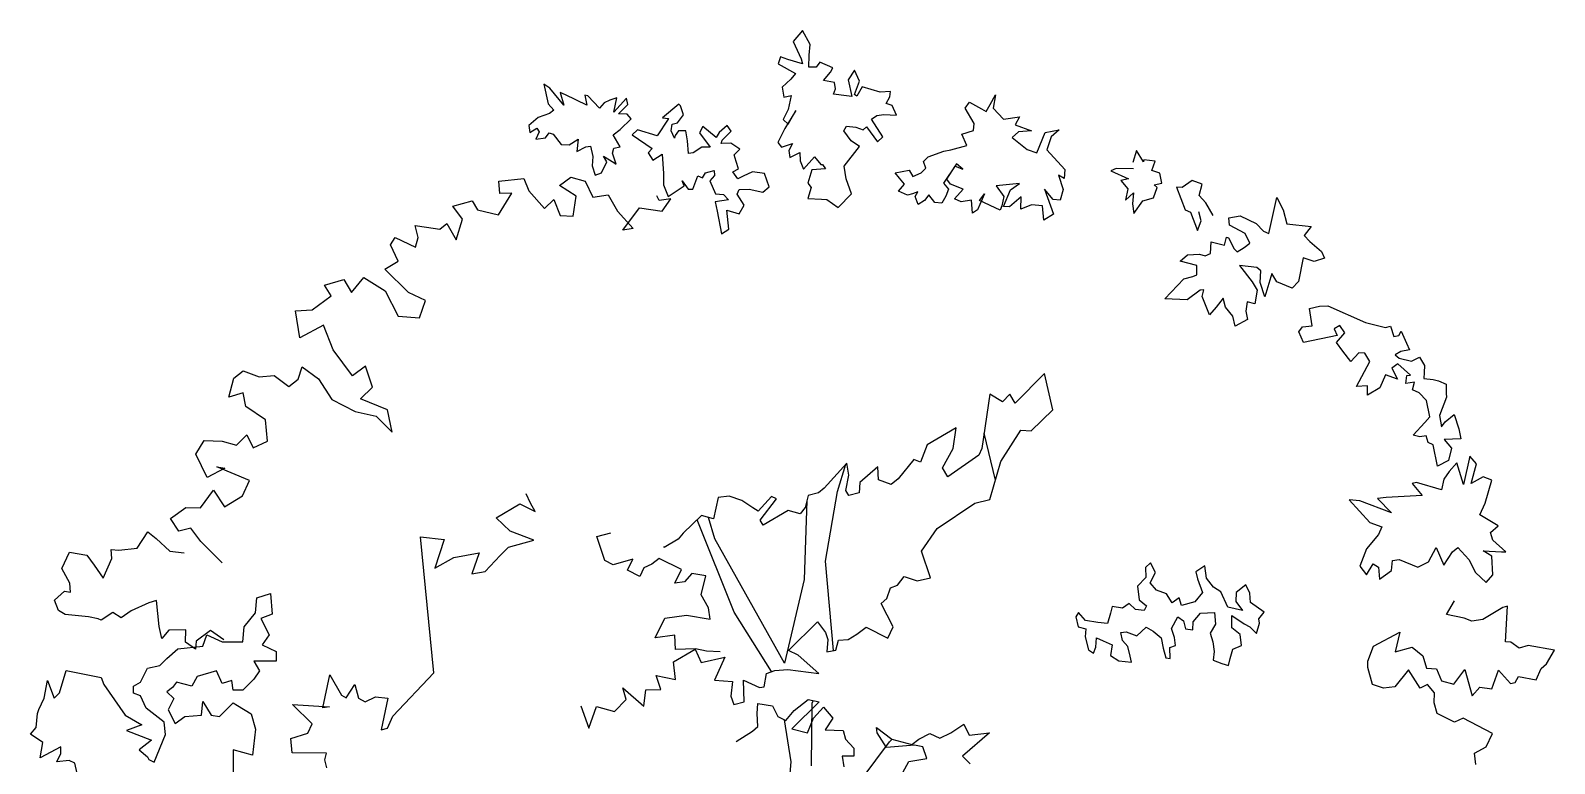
# Model space of a CAD drawing. Header units: millimetres. Extents: x -4829 to 17751, y -2575 to 15731.
# Drawn here: x 7466 to 8151, y 13847 to 14176 of the extents above; entities that cross this region are included whole.
import ezdxf

# ---------------------------------------------------------------- set-up
doc = ezdxf.new("R2010")
doc.units = ezdxf.units.MM
doc.layers.add('Alberi_tronco', color=7, linetype='Continuous', lineweight=25)
doc.layers.add('Albero_foglie', color=7, linetype='Continuous', lineweight=25)
doc.layers.add('VERDE_alberi', color=104, linetype='Continuous', plot=False)

msp = doc.modelspace()

# ---------------------------------------------------------------- linework, layer by layer
at = {"layer": 'Alberi_tronco'}
for p, q in [((7814.91, 13964.92), (7813.68, 13929.49)), ((7823.31, 13937.86), (7828.74, 13969.09)), ((7782.27, 13914.86), (7765.57, 13956.37)), ((7773.55, 13947.82), (7770.8, 13957.45)), ((7804.91, 13891.97), (7773.55, 13947.82)), ((7826.91, 13897.64), (7823.31, 13937.86)), ((7813.68, 13929.49), (7804.91, 13891.97)), ((7798.98, 13888.14), (7782.27, 13914.86)), ((7817.07, 13845.81), (7817.37, 13874.06)), ((7807.81, 13847.65), (7804.82, 13866.53)), ((7817.05, 13809.7), (7852.01, 13856.6)), ((7804.56, 13808.39), (7807.81, 13847.65))]:
    msp.add_line(p, q, dxfattribs=at)
at = {"layer": 'Albero_foglie'}
for p, q in [((7813.03, 14176.28), (7808.79, 14171.36)), ((7816.43, 14169.98), (7813.03, 14176.28)), ((7808.79, 14171.36), (7812.4, 14163.48)), ((7815.91, 14165.15), (7816.43, 14169.98)), ((7803.02, 14164.38), (7802.01, 14161.29)), ((7802.01, 14161.29), (7809.79, 14156.9)), ((7806.39, 14163.21), (7803.02, 14164.38)), ((7813, 14161.31), (7806.39, 14163.21)), ((7812.4, 14163.48), (7813, 14161.31)), ((7815.78, 14159.74), (7815.91, 14165.15)), ((7820.75, 14162.06), (7819.06, 14159.72)), ((7826.61, 14159.48), (7820.75, 14162.06)), ((7807.67, 14154.44), (7803.78, 14150.79)), ((7809.79, 14156.9), (7807.67, 14154.44)), ((7819.06, 14159.72), (7815.78, 14159.74)), ((7822.34, 14153.85), (7825.52, 14157.54)), ((7825.52, 14157.54), (7826.61, 14159.48)), ((7836.27, 14158.42), (7833.48, 14154.14)), ((7838.59, 14153.45), (7836.27, 14158.42)), ((7699.4, 14150.29), (7696.78, 14152.14)), ((7696.78, 14152.14), (7698.76, 14143.33)), ((7705.73, 14142.7), (7699.4, 14150.29)), ((7706.53, 14147.36), (7704.15, 14148.34)), ((7704.15, 14148.34), (7705.73, 14142.7)), ((7803.78, 14150.79), (7804.55, 14146.33)), ((7827.28, 14152.88), (7822.34, 14153.85)), ((7826.88, 14147.63), (7827.86, 14150)), ((7832.7, 14146.9), (7826.88, 14147.63)), ((7827.86, 14150), (7827.28, 14152.88)), ((7833.48, 14154.14), (7835.11, 14146.64)), ((7836.29, 14147.44), (7838.59, 14153.45)), ((7837.4, 14146.81), (7836.29, 14147.44)), ((7839.75, 14150.97), (7837.4, 14146.81)), ((7847.91, 14148.56), (7839.75, 14150.97)), ((7852.49, 14148.9), (7847.91, 14148.56)), ((7852.23, 14146.49), (7852.49, 14148.9)), ((7698.76, 14143.33), (7701.19, 14140.5)), ((7716, 14142.75), (7706.53, 14147.36)), ((7716.49, 14146.86), (7715.23, 14147.21)), ((7715.23, 14147.21), (7716, 14142.75)), ((7721.78, 14141.32), (7716.49, 14146.86)), ((7723.9, 14143.78), (7721.78, 14141.32)), ((7726.39, 14144.94), (7723.9, 14143.78)), ((7729.58, 14146.06), (7726.39, 14144.94)), ((7728.12, 14139.57), (7729.58, 14146.06)), ((7733.85, 14145.84), (7728.12, 14139.57)), ((7730.22, 14138.75), (7734.42, 14142.96)), ((7734.42, 14142.96), (7733.85, 14145.84)), ((7757.43, 14143.16), (7750.09, 14136.99)), ((7758.11, 14142.41), (7757.43, 14143.16)), ((7759.48, 14138.35), (7758.11, 14142.41)), ((7806.56, 14140.81), (7804.34, 14136.21)), ((7804.55, 14146.33), (7807.87, 14147.02)), ((7807.87, 14147.02), (7806.56, 14140.81)), ((7835.11, 14146.64), (7832.7, 14146.9)), ((7850.51, 14143.44), (7852.23, 14146.49)), ((7853.32, 14142.58), (7850.51, 14143.44)), ((7855.24, 14138.21), (7853.32, 14142.58)), ((7886.03, 14141.43), (7887.99, 14144.07)), ((7890.07, 14134.47), (7886.03, 14141.43)), ((7887.99, 14144.07), (7893.32, 14141.06)), ((7893.32, 14141.06), (7895.46, 14139.86)), ((7895.46, 14139.86), (7897.26, 14143.05)), ((7897.26, 14143.05), (7899.66, 14147.31)), ((7899.66, 14147.31), (7898.63, 14141.34)), ((7898.63, 14141.34), (7903.32, 14136.36)), ((7694.18, 14137.15), (7690.01, 14133.65)), ((7699.26, 14139.03), (7694.18, 14137.15)), ((7701.19, 14140.5), (7699.26, 14139.03)), ((7734.21, 14138.69), (7730.22, 14138.75)), ((7731.01, 14131.72), (7735.96, 14136.61)), ((7735.96, 14136.61), (7734.21, 14138.69)), ((7752.53, 14136.42), (7747.59, 14128.97)), ((7750.09, 14136.99), (7752.68, 14136.65)), ((7752.68, 14136.65), (7752.53, 14136.42)), ((7753.98, 14131.21), (7754.47, 14134.15)), ((7754.47, 14134.15), (7756.73, 14134.78)), ((7756.73, 14134.78), (7759.48, 14138.35)), ((7804.34, 14136.21), (7806.52, 14134.25)), ((7809.96, 14140.35), (7804.99, 14132.18)), ((7806.52, 14134.25), (7809.96, 14140.35)), ((7844.02, 14136.49), (7846.39, 14138.08)), ((7849.05, 14128.53), (7844.02, 14136.49)), ((7846.39, 14138.08), (7849.55, 14138.49)), ((7849.55, 14138.49), (7855.24, 14138.21)), ((7889.74, 14131.38), (7890.07, 14134.47)), ((7903.32, 14136.36), (7910.5, 14137.45)), ((7910.5, 14137.45), (7908.5, 14133.9)), ((7908.5, 14133.9), (7915.85, 14131.16)), ((7690.01, 14133.65), (7690.42, 14130.49)), ((7690.42, 14130.49), (7693.65, 14132.32)), ((7694.57, 14130.71), (7693.13, 14127.5)), ((7693.13, 14127.5), (7697.43, 14128)), ((7693.65, 14132.32), (7694.57, 14130.71)), ((7697.43, 14128), (7699.12, 14130.34)), ((7699.12, 14130.34), (7700.94, 14129.67)), ((7700.94, 14129.67), (7704.56, 14125.07)), ((7708.12, 14124.89), (7712.1, 14127.4)), ((7712.1, 14127.4), (7711.54, 14121.86)), ((7727.9, 14129.45), (7731.01, 14131.72)), ((7731.06, 14124.02), (7727.9, 14129.45)), ((7738.88, 14131.69), (7736.48, 14129.38)), ((7736.48, 14129.38), (7745.45, 14123.23)), ((7747.59, 14128.97), (7738.88, 14131.69)), ((7755.39, 14127.86), (7753.98, 14131.21)), ((7755.74, 14129.13), (7755.39, 14127.86)), ((7757.27, 14131.19), (7755.74, 14129.13)), ((7760.55, 14131.17), (7757.27, 14131.19)), ((7761.32, 14126.7), (7760.55, 14131.17)), ((7768.21, 14133.06), (7766.64, 14130.29)), ((7766.64, 14130.29), (7771.46, 14123.91)), ((7774.24, 14128.19), (7768.21, 14133.06)), ((7775.49, 14130.41), (7774.24, 14128.19)), ((7779.07, 14133.51), (7775.49, 14130.41)), ((7776.39, 14125.52), (7776.9, 14127.06)), ((7776.9, 14127.06), (7780.95, 14130.99)), ((7780.95, 14130.99), (7779.07, 14133.51)), ((7804.99, 14132.18), (7801.83, 14125.92)), ((7831.48, 14131.13), (7832.74, 14133.35)), ((7834.83, 14126.68), (7831.48, 14131.13)), ((7832.74, 14133.35), (7836.85, 14132.86)), ((7836.85, 14132.86), (7840.22, 14131.69)), ((7840.22, 14131.69), (7841.71, 14133.04)), ((7841.71, 14133.04), (7846.65, 14126.23)), ((7846.65, 14126.23), (7849.05, 14128.53)), ((7884.53, 14129.64), (7889.74, 14131.38)), ((7886.84, 14124.59), (7884.53, 14129.64)), ((7909.98, 14130.73), (7907.11, 14128.13)), ((7907.11, 14128.13), (7913.97, 14122.86)), ((7915.85, 14131.16), (7909.98, 14130.73)), ((7918.28, 14121.36), (7922.03, 14130.48)), ((7922.03, 14130.48), (7928.29, 14131.63)), ((7924.67, 14128.52), (7922.73, 14122.6)), ((7928.29, 14131.63), (7924.67, 14128.52)), ((7704.56, 14125.07), (7708.12, 14124.89)), ((7711.54, 14121.86), (7715.64, 14123.94)), ((7715.64, 14123.94), (7717.65, 14124.27)), ((7717.65, 14124.27), (7718.71, 14119.65)), ((7727.63, 14121.19), (7728.17, 14123.45)), ((7729.24, 14116.26), (7727.63, 14121.19)), ((7728.17, 14123.45), (7731.06, 14124.02)), ((7745.45, 14123.23), (7743.65, 14121.32)), ((7743.65, 14121.32), (7745.76, 14117.93)), ((7745.76, 14117.93), (7749.9, 14120.72)), ((7749.9, 14120.72), (7750.46, 14111.99)), ((7761.75, 14120.98), (7761.32, 14126.7)), ((7763.77, 14121.3), (7761.75, 14120.98)), ((7767.75, 14123.81), (7763.77, 14121.3)), ((7771.46, 14123.91), (7767.75, 14123.81)), ((7780.82, 14125.58), (7776.39, 14125.52)), ((7784.83, 14122.95), (7780.82, 14125.58)), ((7782.27, 14120.37), (7784.83, 14122.95)), ((7783.12, 14117.33), (7782.27, 14120.37)), ((7801.83, 14125.92), (7803.58, 14123.84)), ((7803.58, 14123.84), (7808.51, 14125.44)), ((7808.51, 14125.44), (7806.79, 14122.39)), ((7806.79, 14122.39), (7807.2, 14119.23)), ((7807.2, 14119.23), (7811.74, 14121.43)), ((7811.74, 14121.43), (7811.84, 14117.72)), ((7831.7, 14115.29), (7838.56, 14124.21)), ((7838.56, 14124.21), (7834.83, 14126.68)), ((7869.41, 14119.44), (7876.48, 14122.01)), ((7876.48, 14122.01), (7879.62, 14122.58)), ((7879.62, 14122.58), (7886.84, 14124.59)), ((7913.97, 14122.86), (7918.28, 14121.36)), ((7922.73, 14122.6), (7930.88, 14113.79)), ((7962.97, 14122.39), (7961.45, 14117.01)), ((7966.19, 14117.26), (7962.97, 14122.39)), ((7718.71, 14119.65), (7718.5, 14115.38)), ((7718.5, 14115.38), (7719.86, 14111.32)), ((7722.63, 14112.32), (7725.01, 14117.19)), ((7725.01, 14117.19), (7723.57, 14119.83)), ((7723.57, 14119.83), (7728.13, 14116.89)), ((7728.13, 14116.89), (7729.24, 14116.26)), ((7771.05, 14112.81), (7773.22, 14113.41)), ((7773.22, 14113.41), (7773.39, 14111.12)), ((7781.61, 14112.7), (7784.25, 14114.14)), ((7784.25, 14114.14), (7783.12, 14117.33)), ((7811.84, 14117.72), (7813.36, 14113.93)), ((7813.36, 14113.93), (7818.35, 14119.53)), ((7817.2, 14113.6), (7815.34, 14107.7)), ((7823.36, 14114.14), (7817.2, 14113.6)), ((7818.35, 14119.53), (7821.18, 14116.1)), ((7821.18, 14116.1), (7821.89, 14116.07)), ((7821.89, 14116.07), (7823.36, 14114.14)), ((7832.56, 14109.68), (7831.7, 14115.29)), ((7854.63, 14112.34), (7860.9, 14113.48)), ((7860.9, 14113.48), (7862.58, 14110.66)), ((7866.32, 14112.3), (7868.43, 14114.38)), ((7867.3, 14117.36), (7869.41, 14119.44)), ((7868.43, 14114.38), (7867.3, 14117.36)), ((7882.23, 14116.42), (7876.31, 14107.59)), ((7877.87, 14109.52), (7881.63, 14115.36)), ((7881.63, 14115.36), (7885.03, 14113.91)), ((7885.03, 14113.91), (7882.23, 14116.42)), ((7930.88, 14113.79), (7930.5, 14109.79)), ((7953.91, 14114.22), (7951.49, 14113.2)), ((7951.49, 14113.2), (7959.42, 14109.6)), ((7961.62, 14114.09), (7953.91, 14114.22)), ((7966.4, 14118.11), (7966.19, 14117.26)), ((7971.49, 14117.56), (7966.4, 14118.11)), ((7969.88, 14113.29), (7971.49, 14117.56)), ((7973.57, 14112.18), (7969.88, 14113.29)), ((7676.49, 14108.57), (7687.73, 14109.69)), ((7676.96, 14103.07), (7676.49, 14108.57)), ((7687.73, 14109.69), (7689.93, 14104.15)), ((7703.76, 14106.62), (7708.89, 14110.4)), ((7711.27, 14101.79), (7703.76, 14106.62)), ((7708.89, 14110.4), (7715.33, 14108.56)), ((7715.33, 14108.56), (7718.79, 14101.3)), ((7719.86, 14111.32), (7722.63, 14112.32)), ((7750.46, 14111.99), (7750.49, 14106.85)), ((7750.49, 14106.85), (7752.66, 14101.61)), ((7752.66, 14101.61), (7759.74, 14106.39)), ((7759.74, 14106.39), (7758.86, 14108.71)), ((7758.86, 14108.71), (7761.53, 14105.01)), ((7763.67, 14104.91), (7765.96, 14110.92)), ((7765.96, 14110.92), (7768.06, 14110.1)), ((7768.06, 14110.1), (7769.32, 14112.32)), ((7769.32, 14112.32), (7771.05, 14112.81)), ((7773.39, 14111.12), (7771.27, 14108.66)), ((7771.27, 14108.66), (7773.84, 14102.82)), ((7783.88, 14109.59), (7781.61, 14112.7)), ((7786.36, 14110.75), (7783.88, 14109.59)), ((7790.46, 14112.82), (7786.36, 14110.75)), ((7795.84, 14111.98), (7790.46, 14112.82)), ((7797.97, 14106.03), (7795.84, 14111.98)), ((7815.34, 14107.7), (7816.81, 14105.77)), ((7834.93, 14102.86), (7832.56, 14109.68)), ((7856.51, 14109.87), (7854.63, 14112.34)), ((7856.04, 14104.05), (7858.76, 14107.2)), ((7858.76, 14107.2), (7856.51, 14109.87)), ((7862.58, 14110.66), (7866.32, 14112.3)), ((7876.31, 14107.59), (7878.56, 14104.92)), ((7879.4, 14107.25), (7877.87, 14109.52)), ((7885.13, 14104.96), (7879.4, 14107.25)), ((7910.47, 14107.51), (7900, 14106.4)), ((7900, 14106.4), (7903.42, 14101.66)), ((7906.49, 14104.61), (7910.47, 14107.51)), ((7930.5, 14109.79), (7928.01, 14111.19)), ((7928.01, 14111.19), (7930.07, 14104.88)), ((7959.42, 14109.6), (7955.99, 14108.84)), ((7955.99, 14108.84), (7959.21, 14105.16)), ((7970.99, 14106.89), (7974.42, 14107.66)), ((7972.3, 14105.67), (7970.99, 14106.89)), ((7974.42, 14107.66), (7973.57, 14112.18)), ((7988.1, 14108.8), (7983.59, 14105.67)), ((7992.5, 14107.17), (7988.1, 14108.8)), ((7991.25, 14102.15), (7992.5, 14107.17)), ((7655.92, 14097.36), (7664.53, 14099.75)), ((7664.53, 14099.75), (7666.95, 14095.69)), ((7676.37, 14093.4), (7682.4, 14103.12)), ((7682.4, 14103.12), (7676.96, 14103.07)), ((7689.93, 14104.15), (7696.99, 14096.35)), ((7696.99, 14096.35), (7701.28, 14100.26)), ((7701.28, 14100.26), (7704.1, 14093.11)), ((7709.92, 14092.88), (7711.27, 14101.79)), ((7718.79, 14101.3), (7725.69, 14102.43)), ((7725.69, 14102.43), (7729.79, 14095.08)), ((7748.52, 14099.84), (7747.48, 14101.9)), ((7753.83, 14100.56), (7748.52, 14099.84)), ((7749.96, 14095.07), (7753.83, 14100.56)), ((7761.53, 14105.01), (7763.67, 14104.91)), ((7779.7, 14100.24), (7773.66, 14099.27)), ((7773.84, 14102.82), (7777.4, 14102.64)), ((7777.4, 14102.64), (7779.7, 14100.24)), ((7783.68, 14102.75), (7784.5, 14104.85)), ((7786.72, 14097.75), (7783.68, 14102.75)), ((7784.5, 14104.85), (7788.93, 14104.91)), ((7788.93, 14104.91), (7795.14, 14103.6)), ((7795.14, 14103.6), (7797.97, 14106.03)), ((7816.81, 14105.77), (7815.42, 14100.71)), ((7815.42, 14100.71), (7821.54, 14100.54)), ((7821.54, 14100.54), (7823.96, 14100.27)), ((7823.96, 14100.27), (7828.92, 14096.74)), ((7828.92, 14096.74), (7834.93, 14102.86)), ((7860.15, 14102.2), (7856.04, 14104.05)), ((7862.38, 14102.82), (7860.15, 14102.2)), ((7864.8, 14103.79), (7862.38, 14102.82)), ((7863.6, 14101.66), (7864.8, 14103.79)), ((7864.88, 14098.13), (7863.6, 14101.66)), ((7867.71, 14099.81), (7864.88, 14098.13)), ((7869.66, 14102.45), (7867.71, 14099.81)), ((7872.42, 14099.02), (7869.66, 14102.45)), ((7877.31, 14101.88), (7875.51, 14098.69)), ((7878.56, 14104.92), (7877.31, 14101.88)), ((7881.26, 14100.59), (7885.13, 14104.96)), ((7884.31, 14099.34), (7881.26, 14100.59)), ((7888.91, 14100.02), (7884.31, 14099.34)), ((7889.35, 14094.15), (7888.91, 14100.02)), ((7894.71, 14102.83), (7891.62, 14095.68)), ((7892.55, 14099.83), (7894.71, 14102.83)), ((7901.84, 14095.53), (7892.55, 14099.83)), ((7903.42, 14101.66), (7902.48, 14097.51)), ((7903.2, 14097.11), (7906.49, 14104.61)), ((7911.27, 14101.45), (7905.93, 14096.97)), ((7911, 14095.98), (7911.27, 14101.45)), ((7921.67, 14104.94), (7925.68, 14093.78)), ((7925.64, 14100.36), (7921.67, 14104.94)), ((7928.73, 14100.02), (7925.64, 14100.36)), ((7930.07, 14104.88), (7928.73, 14100.02)), ((7959.21, 14105.16), (7958.11, 14100.04)), ((7958.11, 14100.04), (7961.62, 14103.3)), ((7961.62, 14103.3), (7961.29, 14098.34)), ((7961.84, 14094.07), (7965.95, 14099.7)), ((7965.95, 14099.7), (7970.61, 14101.05)), ((7970.61, 14101.05), (7972.3, 14105.67)), ((7983.59, 14105.67), (7980.95, 14105.79)), ((7980.95, 14105.79), (7984.85, 14095.75)), ((7994.14, 14098.77), (7991.25, 14102.15)), ((8022.51, 14084.97), (8026.02, 14101.15)), ((8026.02, 14101.15), (8028.91, 14095.63)), ((7660.24, 14091.49), (7655.92, 14097.36)), ((7666.95, 14095.69), (7676.37, 14093.4)), ((7704.1, 14093.11), (7709.92, 14092.88)), ((7729.79, 14095.08), (7736.85, 14087.28)), ((7732.17, 14086.47), (7739.78, 14096.61)), ((7739.78, 14096.61), (7749.96, 14095.07)), ((7773.66, 14099.27), (7774.6, 14095.08)), ((7774.6, 14095.08), (7776.51, 14084.86)), ((7779.9, 14086.97), (7778.9, 14095.58)), ((7778.9, 14095.58), (7784.52, 14093.87)), ((7784.52, 14093.87), (7786.72, 14097.75)), ((7875.51, 14098.69), (7872.42, 14099.02)), ((7891.62, 14095.68), (7889.35, 14094.15)), ((7902.48, 14097.51), (7901.84, 14095.53)), ((7905.93, 14096.97), (7903.2, 14097.11)), ((7915.84, 14097.93), (7911, 14095.98)), ((7920.75, 14097.5), (7915.84, 14097.93)), ((7921.35, 14091.08), (7920.75, 14097.5)), ((7925.68, 14093.78), (7921.35, 14091.08)), ((7961.29, 14098.34), (7961.84, 14094.07)), ((7984.85, 14095.75), (7987.23, 14094.62)), ((7987.23, 14094.62), (7990.5, 14086.34)), ((7992.13, 14090.74), (7991, 14094.75)), ((7997.53, 14093.12), (7994.14, 14098.77)), ((8004.55, 14092.12), (8009.57, 14093)), ((8009.57, 14093), (8016.73, 14089.61)), ((8028.91, 14095.63), (8030.54, 14089.36)), ((7640.33, 14083.22), (7638.97, 14088.63)), ((7638.97, 14088.63), (7644.07, 14087.86)), ((7644.07, 14087.86), (7650.01, 14086.97)), ((7650.01, 14086.97), (7653.21, 14089.52)), ((7653.21, 14089.52), (7657.31, 14082.17)), ((7657.31, 14082.17), (7660.24, 14091.49)), ((7736.85, 14087.28), (7732.17, 14086.47)), ((7776.51, 14084.86), (7779.9, 14086.97)), ((7990.5, 14086.34), (7992.13, 14090.74)), ((8004.8, 14088.86), (8004.55, 14092.12)), ((8011.84, 14084.97), (8004.8, 14088.86)), ((8016.73, 14089.61), (8020.12, 14086.1)), ((8020.12, 14086.1), (8022.51, 14084.97)), ((8030.54, 14089.36), (8041.47, 14088.23)), ((8041.47, 14088.23), (8038.33, 14084.21)), ((7627.89, 14079.89), (7629.92, 14083.28)), ((7631.35, 14072.64), (7627.89, 14079.89)), ((7629.92, 14083.28), (7639.01, 14078.86)), ((7639.01, 14078.86), (7640.33, 14083.22)), ((7996.27, 14076.06), (7996.52, 14081.33)), ((7996.52, 14081.33), (8002.55, 14079.82)), ((8002.55, 14079.82), (8003.42, 14083.34)), ((8003.42, 14083.34), (8004.43, 14083.08)), ((8004.43, 14083.08), (8006.94, 14078.19)), ((8011.34, 14078.69), (8013.97, 14080.7)), ((8013.97, 14080.7), (8011.84, 14084.97)), ((8038.33, 14084.21), (8040.84, 14081.45)), ((8040.84, 14081.45), (8046.12, 14076.94)), ((7625.37, 14068.99), (7631.35, 14072.64)), ((7982.59, 14072.55), (7985.98, 14075.43)), ((7990.12, 14070.66), (7982.59, 14072.55)), ((7985.98, 14075.43), (7991.37, 14075.68)), ((7991.37, 14075.68), (7993.89, 14075.05)), ((7993.89, 14075.05), (7996.27, 14076.06)), ((8006.94, 14078.19), (8008.2, 14076.81)), ((8008.2, 14076.81), (8011.34, 14078.69)), ((8037.96, 14074.18), (8035.83, 14063.51)), ((8042.86, 14072.42), (8037.96, 14074.18)), ((8047.5, 14073.93), (8042.86, 14072.42)), ((8046.12, 14076.94), (8047.5, 14073.93)), ((7610.32, 14058.46), (7615.9, 14065.21)), ((7615.9, 14065.21), (7625.41, 14059.21)), ((7635.93, 14058.49), (7625.37, 14068.99)), ((7984.35, 14064.64), (7988.37, 14065.77)), ((7988.37, 14065.77), (7990.12, 14066.4)), ((7990.12, 14066.4), (7990.12, 14070.66)), ((8017.12, 14069.79), (8009.33, 14070.66)), ((8009.33, 14070.66), (8014.99, 14063.39)), ((8018.88, 14068.28), (8017.12, 14069.79)), ((8018.63, 14063.01), (8018.88, 14068.28)), ((8023.9, 14067.03), (8020.76, 14056.61)), ((8026.16, 14063.26), (8023.9, 14067.03)), ((7598.24, 14061.8), (7606.88, 14064.4)), ((7601.21, 14057.01), (7598.24, 14061.8)), ((7606.88, 14064.4), (7610.32, 14058.46)), ((7625.41, 14059.21), (7631.29, 14047.9)), ((7643.64, 14054.93), (7635.93, 14058.49)), ((7975.69, 14055.61), (7984.35, 14064.64)), ((7991.63, 14059.62), (7985.73, 14055.23)), ((7993.26, 14059.75), (7991.63, 14059.62)), ((7992.51, 14056.74), (7993.26, 14059.75)), ((8014.99, 14063.39), (8017.25, 14059.62)), ((8017.25, 14059.62), (8016.25, 14053.48)), ((8020.76, 14056.61), (8018.63, 14063.01)), ((8032.94, 14060.5), (8026.16, 14063.26)), ((8035.83, 14063.51), (8032.94, 14060.5)), ((7592.66, 14050.71), (7601.21, 14057.01)), ((7640.93, 14047.09), (7643.64, 14054.93)), ((7985.73, 14055.23), (7975.69, 14055.61)), ((7995.78, 14048.46), (7992.51, 14056.74)), ((7998.79, 14051.97), (7995.78, 14048.46)), ((8001.93, 14055.99), (7998.79, 14051.97)), ((8003.06, 14051.97), (8001.93, 14055.99)), ((8006.33, 14047.96), (8003.06, 14051.97)), ((8012.73, 14054.35), (8012.23, 14050.21)), ((8016.25, 14053.48), (8012.73, 14054.35)), ((8040.75, 14051.38), (8045.27, 14052.38)), ((8045.27, 14052.38), (8049.04, 14052.51)), ((8049.04, 14052.51), (8065.87, 14045.11)), ((7585.22, 14050.31), (7592.66, 14050.71)), ((7587.06, 14038.1), (7585.22, 14050.31)), ((7631.29, 14047.9), (7640.93, 14047.09)), ((8007.34, 14043.44), (8006.33, 14047.96)), ((8012.86, 14046.33), (8007.34, 14043.44)), ((8012.23, 14050.21), (8012.86, 14046.33)), ((8042.01, 14043.6), (8040.75, 14051.38)), ((8065.87, 14045.11), (8074.91, 14042.85)), ((7597.7, 14043.87), (7587.06, 14038.1)), ((7602.1, 14032.78), (7597.7, 14043.87)), ((8035.98, 14040.84), (8037.62, 14043.1)), ((8038, 14036.07), (8035.98, 14040.84)), ((8037.62, 14043.1), (8042.01, 14043.6)), ((8053.19, 14039.21), (8038, 14036.07)), ((8054.32, 14043.73), (8051.8, 14042.22)), ((8051.8, 14042.22), (8053.19, 14039.21)), ((8052.94, 14036.07), (8056.7, 14040.46)), ((8056.7, 14040.46), (8054.32, 14043.73)), ((8074.91, 14042.85), (8077.17, 14043.35)), ((8077.17, 14043.35), (8078.68, 14038.71)), ((8078.68, 14038.71), (8080.94, 14039.21)), ((8080.94, 14039.21), (8081.94, 14041.09)), ((8081.94, 14041.09), (8084.33, 14035.7)), ((7610.74, 14021.05), (7602.1, 14032.78)), ((8055.7, 14032.18), (8052.94, 14036.07)), ((8059.34, 14027.54), (8055.7, 14032.18)), ((8062.98, 14031.43), (8059.34, 14027.54)), ((8065.62, 14031.31), (8062.98, 14031.43)), ((8067.88, 14027.54), (8065.62, 14031.31)), ((8081.82, 14032.06), (8079.31, 14030.55)), ((8085.71, 14032.69), (8081.82, 14032.06)), ((8084.33, 14035.7), (8085.71, 14032.69)), ((7586.42, 14019.52), (7588.13, 14025.13)), ((7588.13, 14025.13), (7595.55, 14019.66)), ((7616.6, 14025.38), (7610.74, 14021.05)), ((7619.74, 14016), (7616.6, 14025.38)), ((8061.86, 14016.25), (8067.88, 14027.54)), ((8080.44, 14026.54), (8077.8, 14024.53)), ((8077.8, 14024.53), (8080.32, 14019.64)), ((8079.31, 14030.55), (8081.07, 14029.05)), ((8086.09, 14021.39), (8080.44, 14026.54)), ((8081.07, 14029.05), (8086.59, 14027.67)), ((8086.59, 14027.67), (8090.23, 14029.42)), ((8090.23, 14029.42), (8092.49, 14025.66)), ((8092.49, 14025.66), (8092.24, 14022.52)), ((7555.25, 14011.43), (7557.41, 14020.01)), ((7557.41, 14020.01), (7561.6, 14023.28)), ((7561.6, 14023.28), (7568.8, 14020.67)), ((7568.8, 14020.67), (7575.6, 14021.16)), ((7575.6, 14021.16), (7582.23, 14016.25)), ((7582.23, 14016.25), (7586.42, 14019.52)), ((7595.55, 14019.66), (7601.54, 14010.51)), ((7921.71, 14022.13), (7908.48, 14008.81)), ((7925.44, 14005.85), (7921.71, 14022.13)), ((8074.92, 14021.52), (8072.41, 14015.75)), ((8080.32, 14019.64), (8074.92, 14021.52)), ((8084.09, 14017.63), (8084.46, 14021.27)), ((8087.98, 14018.26), (8084.09, 14017.63)), ((8084.46, 14021.27), (8086.09, 14021.39)), ((8087.1, 14014.74), (8087.98, 14018.26)), ((8092.24, 14022.52), (8092.12, 14019.89)), ((8092.12, 14019.89), (8096.26, 14019.39)), ((8096.26, 14019.39), (8098.78, 14018.76)), ((8098.78, 14018.76), (8102.17, 14017.38)), ((8102.17, 14017.38), (8102.17, 14013.11)), ((7561.64, 14013.51), (7555.25, 14011.43)), ((7562.86, 14007.24), (7561.64, 14013.51)), ((7601.54, 14010.51), (7612, 14005.02)), ((7614.38, 14010.73), (7619.74, 14016)), ((7626.45, 14005.87), (7614.38, 14010.73)), ((7897.06, 14012.77), (7893.54, 13988.45)), ((7902.86, 14009.33), (7897.06, 14012.77)), ((7906.17, 14012.77), (7902.86, 14009.33)), ((7908.48, 14008.81), (7906.17, 14012.77)), ((8066.76, 14016.63), (8061.86, 14016.25)), ((8066.76, 14012.36), (8066.76, 14016.63)), ((8072.41, 14015.75), (8066.76, 14012.36)), ((8089.99, 14013.49), (8087.1, 14014.74)), ((8093.38, 14009.98), (8089.99, 14013.49)), ((8102.29, 14011.48), (8099.16, 14003.2)), ((8102.17, 14013.11), (8102.29, 14011.48)), ((7571.73, 14001.34), (7562.86, 14007.24)), ((7612, 14005.02), (7621.45, 14002.93)), ((7628.61, 13995.77), (7626.45, 14005.87)), ((7915.76, 13996.41), (7925.44, 14005.85)), ((8094.76, 14002.7), (8093.38, 14009.98)), ((8101.67, 14000.44), (8105.69, 14003.7)), ((8105.69, 14003.7), (8107.83, 13997.31)), ((7572.65, 13991.65), (7571.73, 14001.34)), ((7621.45, 14002.93), (7628.61, 13995.77)), ((7882.08, 13997.7), (7869.04, 13990.1)), ((7880.6, 13988.49), (7882.08, 13997.7)), ((8087.36, 13994.42), (8092.51, 14000.07)), ((8092.51, 14000.07), (8094.76, 14002.7)), ((8099.16, 14003.2), (8100.04, 13998.18)), ((8100.04, 13998.18), (8101.67, 14000.44)), ((8107.83, 13997.31), (8108.83, 13992.79)), ((7540.32, 13985.91), (7544.07, 13992.07)), ((7544.07, 13992.07), (7552.26, 13991.7)), ((7552.26, 13991.7), (7558.71, 13989.85)), ((7558.71, 13989.85), (7563.33, 13994.58)), ((7563.33, 13994.58), (7566.13, 13988.73)), ((7566.13, 13988.73), (7572.65, 13991.65)), ((7869.04, 13990.1), (7866.01, 13982.27)), ((7899.61, 13974.2), (7894.54, 13995.35)), ((7902.03, 13982.52), (7911.03, 13996.7)), ((7911.03, 13996.7), (7915.76, 13996.41)), ((8090.37, 13993.67), (8087.36, 13994.42)), ((8093.14, 13994.04), (8090.37, 13993.67)), ((8094.02, 13991.16), (8093.14, 13994.04)), ((8096.4, 13990.03), (8094.02, 13991.16)), ((8098.29, 13980.49), (8096.4, 13990.03)), ((8108.83, 13992.79), (8101.3, 13992.54)), ((8101.3, 13992.54), (8104.57, 13988.52)), ((7545.45, 13975.36), (7540.32, 13985.91)), ((7862.99, 13983.54), (7855.9, 13974.86)), ((7866.01, 13982.27), (7862.99, 13983.54)), ((7875.88, 13979.67), (7880.6, 13988.49)), ((7892.26, 13985.43), (7878.19, 13975.71)), ((7893.54, 13988.45), (7892.26, 13985.43)), ((8104.57, 13988.52), (8103.19, 13983)), ((8112.86, 13984.94), (8109.92, 13972.23)), ((8115.79, 13981.52), (8112.86, 13984.94)), ((7553.46, 13979.58), (7545.45, 13975.36)), ((7564.55, 13973.99), (7549.86, 13980.12)), ((7549.86, 13980.12), (7553.46, 13979.58)), ((7832.82, 13981.89), (7822.66, 13970.66)), ((7832.43, 13969.52), (7833.76, 13976.37)), ((7833.76, 13976.37), (7832.82, 13981.89)), ((7846.75, 13980.14), (7838.67, 13973.16)), ((7847.12, 13974.29), (7846.75, 13980.14)), ((7878.19, 13975.71), (7875.88, 13979.67)), ((7897.06, 13965.47), (7902.03, 13982.52)), ((8103.19, 13983), (8098.29, 13980.49)), ((8103.56, 13978.1), (8101.11, 13974.68)), ((8106.98, 13982.01), (8103.56, 13978.1)), ((8109.92, 13972.23), (8106.98, 13982.01)), ((8113.35, 13972.72), (8115.79, 13981.52)), ((7542.51, 13961.7), (7548.28, 13969.72)), ((7548.28, 13969.72), (7553.23, 13962.24)), ((7561.34, 13967.1), (7564.55, 13973.99)), ((7822.66, 13970.66), (7820.16, 13968.44)), ((7833.75, 13967.26), (7832.43, 13969.52)), ((7838.67, 13973.16), (7838.38, 13968.44)), ((7852.83, 13972.31), (7847.12, 13974.29)), ((7855.9, 13974.86), (7852.83, 13972.31)), ((8088.88, 13973.21), (8086.92, 13972.72)), ((8086.92, 13972.72), (8091.33, 13967.34)), ((8100.13, 13969.79), (8088.88, 13973.21)), ((8101.11, 13974.68), (8100.13, 13969.79)), ((8118.73, 13975.65), (8113.35, 13972.72)), ((8122.64, 13974.19), (8118.73, 13975.65)), ((8119.71, 13963.92), (8122.64, 13974.19)), ((7553.23, 13962.24), (7561.34, 13967.1)), ((7675.29, 13957.24), (7685.92, 13963.58)), ((7685.92, 13963.58), (7692.86, 13960.08)), ((7690.7, 13963.91), (7688.73, 13967.99)), ((7692.86, 13960.08), (7690.7, 13963.91)), ((7775.02, 13966.41), (7772.98, 13956.88)), ((7779.98, 13967.02), (7775.02, 13966.41)), ((7785.69, 13965.04), (7779.98, 13967.02)), ((7790.6, 13961.83), (7785.69, 13965.04)), ((7799.1, 13966.79), (7793.05, 13960.23)), ((7793.9, 13956.17), (7801.22, 13965.75)), ((7801.22, 13965.75), (7799.1, 13966.79)), ((7815.53, 13967.26), (7814.11, 13961.88)), ((7820.16, 13968.44), (7815.53, 13967.26)), ((7838.38, 13968.44), (7833.75, 13967.26)), ((7873.49, 13952.49), (7890.4, 13963.86)), ((7890.4, 13963.86), (7897.06, 13965.47)), ((8063.44, 13964.9), (8058.55, 13965.39)), ((8058.55, 13965.39), (8067.84, 13955.12)), ((8077.63, 13959.52), (8063.44, 13964.9)), ((8075.18, 13966.37), (8071.27, 13965.88)), ((8071.27, 13965.88), (8077.63, 13959.52)), ((8091.33, 13967.34), (8075.18, 13966.37)), ((8117.26, 13958.55), (8119.71, 13963.92)), ((7529, 13957.01), (7535.81, 13961.84)), ((7532.69, 13951.24), (7529, 13957.01)), ((7535.81, 13961.84), (7542.51, 13961.7)), ((7681.54, 13951.22), (7675.29, 13957.24)), ((7767.6, 13958.29), (7759.29, 13950.41)), ((7772.98, 13956.88), (7767.6, 13958.29)), ((7793.05, 13960.23), (7790.6, 13961.83)), ((7795.22, 13953.9), (7793.9, 13956.17)), ((7806.55, 13960.51), (7795.22, 13953.9)), ((7811.93, 13959.1), (7806.55, 13960.51)), ((7814.11, 13961.88), (7811.93, 13959.1)), ((8125.58, 13953.66), (8117.26, 13958.55)), ((7514.03, 13943.58), (7518.82, 13951.02)), ((7518.82, 13951.02), (7522.61, 13947.93)), ((7538.1, 13952.6), (7532.69, 13951.24)), ((7542.63, 13946.7), (7538.1, 13952.6)), ((7692.29, 13947.24), (7681.54, 13951.22)), ((7720.5, 13948.85), (7726.84, 13950.5)), ((7724.09, 13938.1), (7720.5, 13948.85)), ((7759.29, 13950.41), (7757.11, 13947.63)), ((7866.5, 13942.34), (7873.49, 13952.49)), ((8071.76, 13949.75), (8066.38, 13943.39)), ((8067.84, 13955.12), (8073.23, 13953.17)), ((8073.23, 13953.17), (8071.76, 13949.75)), ((8122.15, 13950.72), (8125.58, 13953.66)), ((8123.13, 13947.3), (8122.15, 13950.72)), ((7502.7, 13938.94), (7502.28, 13943.07)), ((7502.28, 13943.07), (7505.79, 13942.73)), ((7505.79, 13942.73), (7514.03, 13943.58)), ((7522.61, 13947.93), (7528.74, 13942.31)), ((7528.74, 13942.31), (7535.07, 13941.57)), ((7552.23, 13937), (7542.63, 13946.7)), ((7647.36, 13887.66), (7641.39, 13948.73)), ((7641.39, 13948.73), (7651.9, 13947.58)), ((7651.9, 13947.58), (7647.83, 13934.61)), ((7677.13, 13940.39), (7680.93, 13944.08)), ((7680.93, 13944.08), (7692.29, 13947.24)), ((7750.88, 13943.99), (7750.82, 13944.39)), ((7757.11, 13947.63), (7750.88, 13943.99)), ((7870.5, 13930.26), (7866.5, 13942.34)), ((8066.38, 13943.39), (8063.44, 13935.57)), ((8094.26, 13937.53), (8097.69, 13943.88)), ((8097.69, 13943.88), (8101.11, 13936.06)), ((8105.03, 13941.93), (8107.47, 13943.88)), ((8107.47, 13943.88), (8112.37, 13938.5)), ((8122.64, 13939.97), (8118.73, 13942.41)), ((8118.73, 13942.41), (8127.04, 13941.93)), ((8129, 13941.93), (8123.13, 13947.3)), ((7480.24, 13934.55), (7483.66, 13941.85)), ((7483.66, 13941.85), (7491.43, 13940.56)), ((7491.43, 13940.56), (7494.67, 13936.03)), ((7494.67, 13936.03), (7498.74, 13930.2)), ((7498.74, 13930.2), (7502.7, 13938.94)), ((7647.83, 13934.61), (7656.28, 13939.5)), ((7656.28, 13939.5), (7667.72, 13941.51)), ((7667.72, 13941.51), (7664.38, 13932.17)), ((7670.38, 13933.15), (7677.13, 13940.39)), ((7727.95, 13936.18), (7724.09, 13938.1)), ((7736.77, 13938.66), (7727.95, 13936.18)), ((7734.3, 13933.7), (7736.77, 13938.66)), ((7745.32, 13936.45), (7741.74, 13934.8)), ((7748.63, 13938.93), (7745.32, 13936.45)), ((7758.56, 13933.97), (7748.63, 13938.93)), ((7969.31, 13937.11), (7967.15, 13934.87)), ((7971.6, 13932.71), (7969.31, 13937.11)), ((7993.79, 13935.63), (7989.76, 13933.07)), ((7994.51, 13930.17), (7993.79, 13935.63)), ((8063.44, 13935.57), (8066.38, 13931.66)), ((8066.38, 13931.66), (8069.31, 13936.55)), ((8069.31, 13936.55), (8071.76, 13935.08)), ((8077.63, 13933.62), (8078.12, 13938.02)), ((8078.12, 13938.02), (8081.05, 13938.5)), ((8081.05, 13938.5), (8089.37, 13935.08)), ((8089.37, 13935.08), (8094.26, 13937.53)), ((8101.11, 13936.06), (8105.03, 13941.93)), ((8112.37, 13938.5), (8115.3, 13932.64)), ((8123.13, 13931.66), (8122.64, 13939.97)), ((8127.04, 13941.93), (8129, 13941.93)), ((7483.7, 13927.96), (7480.24, 13934.55)), ((7664.38, 13932.17), (7670.38, 13933.15)), ((7739.81, 13930.94), (7734.3, 13933.7)), ((7741.74, 13934.8), (7739.81, 13930.94)), ((7755.53, 13927.91), (7758.56, 13933.97)), ((7759.94, 13928.46), (7755.53, 13927.91)), ((7763.25, 13932.32), (7759.94, 13928.46)), ((7769.59, 13931.22), (7763.25, 13932.32)), ((7767.39, 13922.67), (7769.59, 13931.22)), ((7855.72, 13926.96), (7858.7, 13930.97)), ((7858.7, 13930.97), (7864.41, 13928.99)), ((7864.41, 13928.99), (7870.5, 13930.26)), ((7967.24, 13930.47), (7963.44, 13926.5)), ((7967.15, 13934.87), (7967.24, 13930.47)), ((7969.21, 13928.02), (7971.6, 13932.71)), ((7989.76, 13933.07), (7990.39, 13929.8)), ((7990.39, 13929.8), (7992.67, 13923.76)), ((7997.59, 13926.11), (7994.51, 13930.17)), ((8071.76, 13935.08), (8072.25, 13929.71)), ((8072.25, 13929.71), (8077.63, 13933.62)), ((8115.3, 13932.64), (8120.19, 13928.24)), ((8120.19, 13928.24), (8123.13, 13931.66)), ((7476.85, 13920.3), (7481.3, 13924.24)), ((7481.3, 13924.24), (7484.12, 13923.83)), ((7484.12, 13923.83), (7483.7, 13927.96)), ((7567.76, 13921.38), (7573.98, 13923.25)), ((7573.98, 13923.25), (7574.6, 13913.93)), ((7770.7, 13916.89), (7767.39, 13922.67)), ((7850.81, 13921.06), (7852.56, 13925.87)), ((7852.56, 13925.87), (7855.72, 13926.96)), ((7963.44, 13926.5), (7964.17, 13920.48)), ((7972.04, 13924.75), (7969.21, 13928.02)), ((7976.48, 13923.16), (7972.04, 13924.75)), ((7979.04, 13919.13), (7976.48, 13923.16)), ((7992.67, 13923.76), (7989.19, 13919.57)), ((8000.95, 13923.97), (7997.59, 13926.11)), ((8004.09, 13917.1), (8000.95, 13923.97)), ((8007.84, 13923.78), (8007.64, 13919.65)), ((8012.13, 13927.19), (8007.84, 13923.78)), ((8013.89, 13923.39), (8012.13, 13927.19)), ((8014.26, 13919.27), (8013.89, 13923.39)), ((7478.71, 13915.63), (7476.85, 13920.3)), ((7481.67, 13913.85), (7478.71, 13915.63)), ((7503.11, 13914.66), (7497.9, 13911.35)), ((7506.83, 13912.26), (7503.11, 13914.66)), ((7511.36, 13915.51), (7506.83, 13912.26)), ((7519.32, 13919.1), (7511.36, 13915.51)), ((7522.68, 13920.14), (7519.32, 13919.1)), ((7523.89, 13908.45), (7522.68, 13920.14)), ((7567.13, 13914.55), (7567.76, 13921.38)), ((7771.53, 13911.65), (7770.7, 13916.89)), ((7848.3, 13918.84), (7850.81, 13921.06)), ((7853.67, 13908.32), (7848.3, 13918.84)), ((7937.03, 13914.69), (7935.71, 13912.75)), ((7940.1, 13911.19), (7937.03, 13914.69)), ((7952.1, 13917.47), (7951.36, 13914.41)), ((7956.8, 13916.72), (7952.1, 13917.47)), ((7959.8, 13918.7), (7956.8, 13916.72)), ((7962.57, 13916.04), (7959.8, 13918.7)), ((7966.42, 13915.56), (7962.57, 13916.04)), ((7964.17, 13920.48), (7967.5, 13917.73)), ((7967.5, 13917.73), (7966.42, 13915.56)), ((7982.27, 13921.35), (7979.04, 13919.13)), ((7983.19, 13917.81), (7982.27, 13921.35)), ((7989.19, 13919.57), (7983.19, 13917.81)), ((7991.78, 13914.42), (7998.1, 13914.78)), ((7998.1, 13914.78), (7998.48, 13909.54)), ((8010.72, 13915.59), (8004.09, 13917.1)), ((8007.64, 13919.65), (8010.72, 13915.59)), ((8020.38, 13914.94), (8014.26, 13919.27)), ((8018.01, 13911.9), (8020.38, 13914.94)), ((8102.38, 13913.79), (8105.93, 13919.99)), ((8127.7, 13916.95), (8118.71, 13911.51)), ((8129.79, 13917.52), (8127.7, 13916.95)), ((8128.89, 13901.59), (8129.79, 13917.52)), ((7492.19, 13912.84), (7481.67, 13913.85)), ((7496.46, 13911.89), (7492.19, 13912.84)), ((7497.9, 13911.35), (7496.46, 13911.89)), ((7525.14, 13903.02), (7523.89, 13908.45)), ((7561.54, 13901.5), (7562.16, 13908.33)), ((7562.16, 13908.33), (7567.13, 13914.55)), ((7574.6, 13913.93), (7569.62, 13912.06)), ((7569.62, 13912.06), (7573.35, 13904.61)), ((7746.73, 13903.39), (7751.13, 13912.2)), ((7751.13, 13912.2), (7760.78, 13913.58)), ((7760.78, 13913.58), (7771.53, 13911.65)), ((7806.74, 13897.65), (7819.73, 13910.54)), ((7819.73, 13910.54), (7823.27, 13905.77)), ((7837.43, 13904.92), (7841.64, 13908.13)), ((7841.64, 13908.13), (7851.36, 13903.18)), ((7851.36, 13903.18), (7853.67, 13908.32)), ((7935.71, 13912.75), (7936.88, 13908.32)), ((7936.88, 13908.32), (7940.22, 13907.31)), ((7945.64, 13910.18), (7940.1, 13911.19)), ((7950.05, 13909.71), (7945.64, 13910.18)), ((7951.36, 13914.41), (7950.05, 13909.71)), ((7963.14, 13904.21), (7967.41, 13908.18)), ((7967.41, 13908.18), (7970.45, 13906.27)), ((7978.71, 13907.51), (7981.6, 13912.81)), ((7981.6, 13912.81), (7984.12, 13910.94)), ((7984.12, 13910.94), (7985.04, 13907.4)), ((7988.33, 13906.91), (7988.54, 13910.47)), ((7988.54, 13910.47), (7991.78, 13914.42)), ((7998.48, 13909.54), (7996.08, 13905.42)), ((8005.92, 13907.82), (8005.85, 13913.3)), ((8005.85, 13913.3), (8011.46, 13909.57)), ((8009.58, 13904.85), (8005.92, 13907.82)), ((8011.46, 13909.57), (8013.92, 13908.21)), ((8013.92, 13908.21), (8016.97, 13905.28)), ((8016.97, 13905.28), (8018.28, 13909.98)), ((8018.28, 13909.98), (8018.01, 13911.9)), ((8110.29, 13912.21), (8102.38, 13913.79)), ((8113.65, 13910.88), (8110.29, 13912.21)), ((8118.71, 13911.51), (8113.65, 13910.88)), ((7528.22, 13906.81), (7525.14, 13903.02)), ((7535.85, 13906.9), (7528.22, 13906.81)), ((7535.72, 13901.33), (7535.85, 13906.9)), ((7540.2, 13898.31), (7535.72, 13901.33)), ((7540.53, 13901.82), (7540.2, 13898.31)), ((7546.98, 13906.66), (7540.53, 13901.82)), ((7543.5, 13899.63), (7545.37, 13904.61)), ((7545.37, 13904.61), (7552.21, 13901.5)), ((7552.97, 13902.41), (7546.98, 13906.66)), ((7552.21, 13901.5), (7561.54, 13901.5)), ((7573.35, 13904.61), (7570.24, 13900.26)), ((7755.55, 13904.49), (7746.73, 13903.39)), ((7755.83, 13898.15), (7755.55, 13904.49)), ((7823.27, 13905.77), (7824.35, 13902.61)), ((7824.35, 13902.61), (7823.83, 13896.99)), ((7827.89, 13897.84), (7829.07, 13902.33)), ((7829.07, 13902.33), (7833.46, 13902.61)), ((7833.46, 13902.61), (7837.43, 13904.92)), ((7940.22, 13907.31), (7940.01, 13903.75)), ((7940.01, 13903.75), (7941.49, 13898.01)), ((7944.79, 13899.16), (7944.99, 13903.28)), ((7944.99, 13903.28), (7948.01, 13901.94)), ((7948.01, 13901.94), (7952.17, 13900.15)), ((7955.94, 13905.7), (7958.37, 13906.03)), ((7956.81, 13902.11), (7955.94, 13905.7)), ((7959.07, 13899.49), (7956.81, 13902.11)), ((7958.37, 13906.03), (7963.14, 13904.21)), ((7970.45, 13906.27), (7974.12, 13903.3)), ((7974.12, 13903.3), (7975.05, 13898.63)), ((7980.15, 13903.47), (7978.71, 13907.51)), ((7980.56, 13899.87), (7980.15, 13903.47)), ((7985.04, 13907.4), (7988.33, 13906.91)), ((7996.08, 13905.42), (7997.29, 13901.61)), ((7997.29, 13901.61), (7997.89, 13897.17)), ((8010.25, 13899.9), (8009.58, 13904.85)), ((8069.59, 13899.63), (8081.37, 13905.82)), ((8081.37, 13905.82), (8079.27, 13897.03)), ((8131.17, 13901.46), (8128.89, 13901.59)), ((8134.91, 13898.74), (8131.17, 13901.46)), ((7524.22, 13890.94), (7527.33, 13894.04)), ((7527.33, 13894.04), (7532.3, 13898.39)), ((7532.3, 13898.39), (7543.5, 13899.63)), ((7570.24, 13900.26), (7576.46, 13897.15)), ((7576.46, 13897.15), (7576.46, 13892.8)), ((7755.04, 13892.56), (7764.67, 13898.17)), ((7764.93, 13898.43), (7755.83, 13898.15)), ((7764.67, 13898.17), (7767.4, 13892.18)), ((7769.89, 13897.33), (7764.93, 13898.43)), ((7767.4, 13892.18), (7778.12, 13894.63)), ((7775.95, 13897.05), (7769.89, 13897.33)), ((7778.12, 13894.63), (7773.49, 13884.35)), ((7810.98, 13895.58), (7806.74, 13897.65)), ((7820.33, 13887.37), (7810.98, 13895.58)), ((7823.83, 13896.99), (7827.89, 13897.84)), ((7941.49, 13898.01), (7943.72, 13896.42)), ((7943.72, 13896.42), (7944.79, 13899.16)), ((7952.17, 13900.15), (7951.42, 13895.45)), ((7951.42, 13895.45), (7955.08, 13893.04)), ((7960.23, 13895.06), (7959.07, 13899.49)), ((7960.85, 13892.36), (7960.23, 13895.06)), ((7975.05, 13898.63), (7976.22, 13894.3)), ((7976.22, 13894.3), (7978.19, 13894.06)), ((7978.04, 13898.98), (7980.56, 13899.87)), ((7978.19, 13894.06), (7978.04, 13898.98)), ((7997.89, 13897.17), (7997.41, 13893.32)), ((8004.34, 13890.97), (8005.17, 13894.04)), ((8005.17, 13894.04), (8006.39, 13898.18)), ((8006.39, 13898.18), (8010.25, 13899.9)), ((8066.93, 13892.92), (8069.59, 13899.63)), ((8079.27, 13897.03), (8086.93, 13899.12)), ((8086.93, 13899.12), (8091.74, 13895.2)), ((8091.74, 13895.2), (8093.26, 13889.63)), ((8139.08, 13899.88), (8134.91, 13898.74)), ((8150.85, 13897.86), (8139.08, 13899.88)), ((8147.31, 13891.66), (8150.85, 13897.86)), ((7479.14, 13878.63), (7482.11, 13888.63)), ((7482.11, 13888.63), (7497.8, 13885.47)), ((7515.51, 13883.48), (7518.62, 13889.69)), ((7518.62, 13889.69), (7524.22, 13890.94)), ((7549.72, 13888.45), (7541.01, 13885.96)), ((7552.21, 13882.86), (7549.72, 13888.45)), ((7576.46, 13892.8), (7566.51, 13892.8)), ((7566.51, 13892.8), (7569, 13888.45)), ((7569, 13888.45), (7566.51, 13884.72)), ((7628.86, 13868.18), (7647.36, 13887.66)), ((7755.83, 13884.68), (7755.04, 13892.56)), ((7795.72, 13881.37), (7796.81, 13887.32)), ((7796.81, 13887.32), (7800.54, 13888.73)), ((7800.54, 13888.73), (7806.4, 13889.11)), ((7806.4, 13889.11), (7820.33, 13887.37)), ((7955.08, 13893.04), (7960.85, 13892.36)), ((7997.41, 13893.32), (8001.33, 13891.76)), ((8001.33, 13891.76), (8004.34, 13890.97)), ((8066.99, 13889.95), (8066.93, 13892.92)), ((8069.08, 13882.3), (8066.99, 13889.95)), ((8085.22, 13888.94), (8079.08, 13881.29)), ((8090.47, 13880.66), (8085.22, 13888.94)), ((8093.26, 13889.63), (8097.81, 13889.38)), ((8097.81, 13889.38), (8100.03, 13884.01)), ((8105.66, 13882.55), (8110.6, 13889.13)), ((8110.6, 13889.13), (8113.82, 13877.3)), ((8122.68, 13880.47), (8125.66, 13888.75)), ((8125.66, 13888.75), (8131.04, 13882.74)), ((8142.56, 13884.39), (8144.9, 13889.51)), ((8144.9, 13889.51), (8147.31, 13891.66)), ((7472.3, 13876.15), (7473.78, 13884.23)), ((7473.78, 13884.23), (7476.66, 13876.15)), ((7497.8, 13885.47), (7499.05, 13882.36)), ((7499.05, 13882.36), (7508.67, 13868.57)), ((7512.4, 13881.62), (7515.51, 13883.48)), ((7512.4, 13878.51), (7512.4, 13881.62)), ((7529.82, 13880.99), (7527.33, 13879.13)), ((7531.68, 13883.48), (7529.82, 13880.99)), ((7538.52, 13881.62), (7531.68, 13883.48)), ((7541.01, 13885.96), (7538.52, 13881.62)), ((7556.56, 13884.1), (7552.21, 13882.86)), ((7557.18, 13879.75), (7556.56, 13884.1)), ((7566.51, 13884.72), (7561.54, 13879.75)), ((7597.5, 13871.89), (7600.61, 13886.68)), ((7600.61, 13886.68), (7605.8, 13877.63)), ((7607.97, 13876.44), (7611.85, 13882.35)), ((7611.85, 13882.35), (7613.5, 13876.24)), ((7733.78, 13875.62), (7732.27, 13880.81)), ((7732.27, 13880.81), (7741.61, 13872.6)), ((7749.36, 13880.15), (7747.19, 13886.47)), ((7747.19, 13886.47), (7755.83, 13884.68)), ((7773.49, 13884.35), (7781.47, 13883.69)), ((7781.47, 13883.69), (7780.71, 13877.17)), ((7786.75, 13874.63), (7786.42, 13884.3)), ((7786.42, 13884.3), (7793.69, 13880.95)), ((7793.69, 13880.95), (7795.72, 13881.37)), ((8074.01, 13880.66), (8069.08, 13882.3)), ((8079.08, 13881.29), (8074.01, 13880.66)), ((8093.76, 13882.3), (8090.47, 13880.66)), ((8096.99, 13878.69), (8093.76, 13882.3)), ((8100.03, 13884.01), (8105.66, 13882.55)), ((8113.82, 13877.3), (8117.24, 13881.22)), ((8117.24, 13881.22), (8122.68, 13880.47)), ((8131.04, 13882.74), (8133.13, 13883.31)), ((8133.13, 13883.31), (8134.65, 13885.97)), ((8134.65, 13885.97), (8142.56, 13884.39)), ((7469.81, 13871.18), (7472.3, 13876.15)), ((7476.66, 13876.15), (7479.14, 13878.63)), ((7515.51, 13877.27), (7512.4, 13878.51)), ((7518, 13871.67), (7515.51, 13877.27)), ((7527.33, 13879.13), (7530.44, 13876.02)), ((7530.44, 13876.02), (7527.95, 13871.05)), ((7542.88, 13868.57), (7543.5, 13874.78)), ((7543.5, 13874.78), (7547.23, 13868.57)), ((7550.96, 13867.95), (7557.18, 13874.16)), ((7561.54, 13879.75), (7557.18, 13879.75)), ((7557.18, 13874.16), (7559.05, 13872.92)), ((7605.8, 13877.63), (7607.97, 13876.44)), ((7613.5, 13876.24), (7616.41, 13874.51)), ((7616.41, 13874.51), (7621.1, 13876.81)), ((7621.1, 13876.81), (7626.69, 13876.18)), ((7626.69, 13876.18), (7623.69, 13862.06)), ((7728.53, 13870.28), (7733.78, 13875.62)), ((7741.61, 13872.6), (7742.61, 13880)), ((7742.61, 13880), (7749.36, 13880.15)), ((7780.71, 13877.17), (7782.12, 13873.45)), ((7782.12, 13873.45), (7786.75, 13874.63)), ((7792.54, 13869.36), (7792.89, 13873.89)), ((7792.89, 13873.89), (7799.5, 13872.84)), ((7820.38, 13874.58), (7808.21, 13862.39)), ((7809.25, 13870.75), (7815.51, 13875.63)), ((7815.51, 13875.63), (7820.38, 13874.58)), ((8096.73, 13874.14), (8096.99, 13878.69)), ((8098.06, 13869.27), (8096.73, 13874.14)), ((7468.57, 13863.1), (7469.19, 13869.31)), ((7469.19, 13869.31), (7469.81, 13871.18)), ((7508.67, 13868.57), (7516.13, 13864.22)), ((7526.08, 13865.46), (7518, 13871.67)), ((7527.95, 13871.05), (7531.06, 13864.84)), ((7531.06, 13864.84), (7535.41, 13867.95)), ((7535.41, 13867.95), (7542.88, 13868.57)), ((7547.23, 13868.57), (7550.96, 13867.95)), ((7559.05, 13872.92), (7565.27, 13869.19)), ((7565.27, 13869.19), (7567.13, 13862.35)), ((7592.71, 13864.74), (7583.84, 13873.41)), ((7583.84, 13873.41), (7600.49, 13872.37)), ((7600.49, 13872.37), (7597.5, 13871.89)), ((7626.44, 13862.73), (7628.86, 13868.18)), ((7713.38, 13872.83), (7716.96, 13862.78)), ((7716.96, 13862.78), (7720.46, 13872.41)), ((7720.46, 13872.41), (7728.53, 13870.28)), ((7792.9, 13863.44), (7792.54, 13869.36)), ((7799.5, 13872.84), (7801.94, 13867.97)), ((7801.94, 13867.97), (7805.42, 13866.23)), ((7805.42, 13866.23), (7809.25, 13870.75)), ((7815.17, 13860.65), (7817.95, 13867.27)), ((7817.95, 13867.27), (7822.47, 13872.15)), ((7822.47, 13872.15), (7826.65, 13867.27)), ((7826.65, 13867.27), (7823.18, 13862.05)), ((8105.84, 13865.41), (8098.06, 13869.27)), ((8109.83, 13867.25), (8105.84, 13865.41)), ((8122.92, 13860.36), (8109.83, 13867.25)), ((7466.08, 13859.99), (7468.57, 13863.1)), ((7471.68, 13856.26), (7466.08, 13859.99)), ((7516.13, 13864.22), (7509.29, 13861.73)), ((7509.29, 13861.73), (7520.49, 13857.38)), ((7521.73, 13847.44), (7526.71, 13859.87)), ((7526.71, 13859.87), (7526.08, 13865.46)), ((7567.13, 13862.35), (7565.89, 13850.55)), ((7583.01, 13858.11), (7590.76, 13860.47)), ((7590.76, 13860.47), (7592.71, 13864.74)), ((7623.69, 13862.06), (7626.44, 13862.73)), ((7783.14, 13856.82), (7790.46, 13861.35)), ((7790.46, 13861.35), (7792.9, 13863.44)), ((7808.21, 13862.39), (7815.17, 13860.65)), ((7823.18, 13862.05), (7831.18, 13861.7)), ((7831.18, 13861.7), (7832.23, 13857.87)), ((7846.5, 13860.65), (7846.15, 13863.09)), ((7846.15, 13863.09), (7853.11, 13857.87)), ((7850.68, 13854.04), (7846.5, 13860.65)), ((7865.29, 13857.87), (7870.17, 13860.31)), ((7870.17, 13860.31), (7874.69, 13858.22)), ((7874.69, 13858.22), (7879.56, 13860.65)), ((7879.56, 13860.65), (7885.48, 13864.48)), ((7896.96, 13860.65), (7884.79, 13850.21)), ((7885.48, 13864.48), (7887.92, 13859.61)), ((7887.92, 13859.61), (7896.96, 13860.65)), ((8120.07, 13854.35), (8122.92, 13860.36)), ((7470.44, 13849.43), (7471.68, 13856.26)), ((7479.77, 13854.4), (7470.44, 13849.43)), ((7479.77, 13851.29), (7479.77, 13854.4)), ((7520.49, 13857.38), (7514.89, 13853.03)), ((7514.89, 13853.03), (7518.62, 13849.93)), ((7565.89, 13850.55), (7557.18, 13853.03)), ((7557.18, 13853.03), (7557.18, 13841.23)), ((7583.62, 13851.62), (7583.01, 13858.11)), ((7832.23, 13857.87), (7836.06, 13853.69)), ((7836.06, 13853.69), (7836.06, 13850.21)), ((7863.21, 13855.08), (7850.68, 13854.04)), ((7853.11, 13857.87), (7862.16, 13855.43)), ((7862.16, 13855.43), (7865.29, 13857.87)), ((7867.04, 13854.39), (7863.21, 13855.08)), ((7868.78, 13849.16), (7867.04, 13854.39)), ((8114.88, 13851.44), (8120.07, 13854.35)), ((7477.9, 13847.56), (7479.77, 13851.29)), ((7483.5, 13848.19), (7477.9, 13847.56)), ((7485.98, 13846.94), (7483.5, 13848.19)), ((7488.47, 13836.38), (7485.98, 13846.94)), ((7518.62, 13849.93), (7519.24, 13848.68)), ((7519.24, 13848.68), (7521.73, 13847.44)), ((7599.02, 13851.47), (7583.62, 13851.62)), ((7598.4, 13848.52), (7599.02, 13851.47)), ((7599.2, 13844.91), (7598.4, 13848.52)), ((7836.06, 13850.21), (7830.84, 13850.21)), ((7830.84, 13850.21), (7831.54, 13845.33)), ((7858, 13842.89), (7860.78, 13847.77)), ((7860.78, 13847.77), (7868.78, 13849.16)), ((7884.79, 13850.21), (7888.27, 13846.72)), ((8115.51, 13846.38), (8114.88, 13851.44))]:
    msp.add_line(p, q, dxfattribs=at)
at = {"layer": 'VERDE_alberi'}
for p, q in [((7828.74, 13969.09), (7832.36, 13981.37)), ((7817.37, 13874.06), (7817.83, 13875.13)), ((7852.01, 13856.6), (7853.21, 13857.84))]:
    msp.add_line(p, q, dxfattribs=at)

doc.saveas('drawing.dxf')
